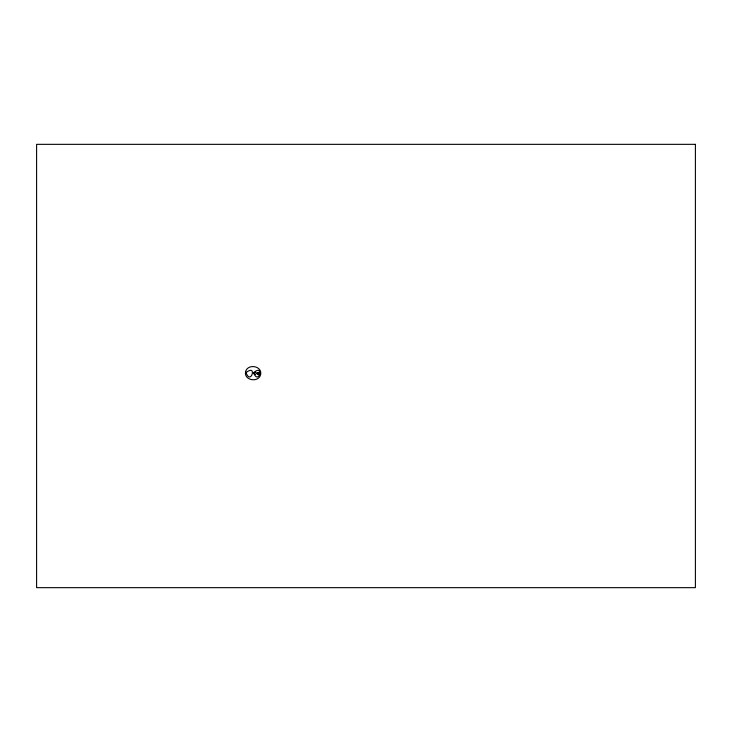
<?xml version="1.0" encoding="UTF-8"?>
<svg xmlns="http://www.w3.org/2000/svg" width="732" height="732" viewBox="0 0 732 732"><rect width="100%" height="100%" fill="white"/><g stroke="black" fill="none" stroke-linecap="round" stroke-linejoin="round"><path stroke-width="1.1" d="M245.668 371.435C243.372 380.219 258.14 383.12 260.555 374.903C262.843 366.128 248.084 363.228 245.668 371.435M246.053 372.661C250.884 385.938 257.545 363.237 246.053 372.661M253.574 372.661C258.414 385.938 265.066 363.237 253.574 372.661M253.949 373.137C255.706 377.739 257.948 369.861 253.949 373.137M257.152 373.137C258.908 377.739 261.15 369.861 257.152 373.137M257.472 373.21C258.799 376.706 260.51 370.721 257.472 373.21M695.4 144.341L36.6 144.341L36.6 587.659L695.4 587.659L695.4 144.341"/></g></svg>
